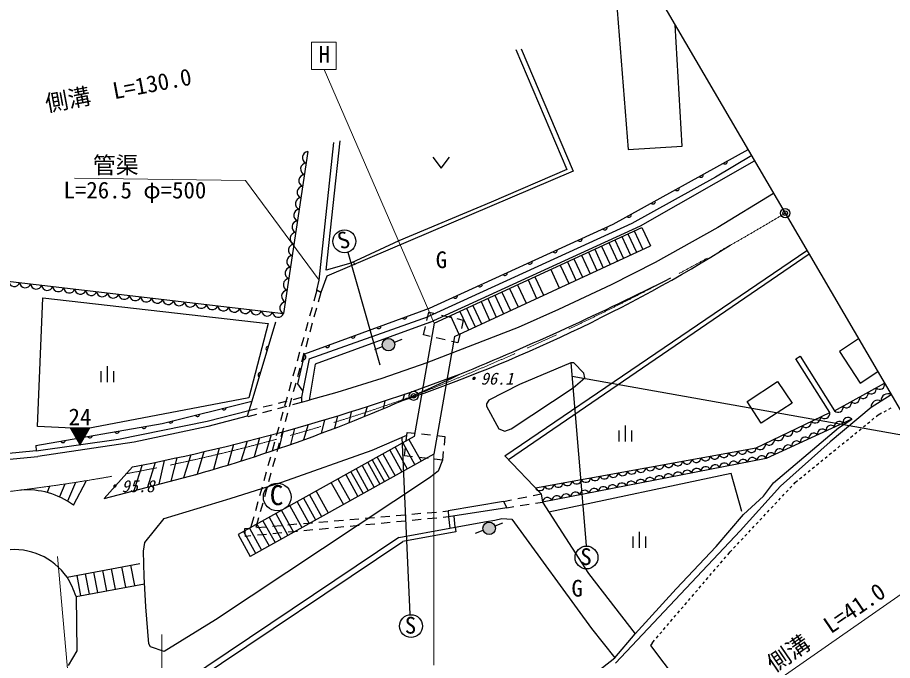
# Model space of a CAD drawing. Units: millimetres, scale not verified. Extents: x 40000 to 680000, y 20000 to 380000.
# Drawn here: x 429824 to 525520, y 243134 to 313488 of the extents above; entities that cross this region are included whole.
import ezdxf
from ezdxf.enums import TextEntityAlignment as Align

# ---------------------------------------------------------------- set-up
doc = ezdxf.new("R2010")
doc.units = ezdxf.units.MM
doc.header["$LTSCALE"] = 1000
doc.header["$PDMODE"] = 32
doc.header["$PDSIZE"] = 500
doc.linetypes.add('CHAIN', pattern=[18.5, 12, -1.5, 3.5, -1.5])
for name, color, linetype, lineweight in [('M-BGD', 7, 'Continuous', 25), ('M-BMK', 2, 'CHAIN', 13), ('M-BMK-SRVR', 3, 'Continuous', 25), ('M-STR-HTXT', 7, 'Continuous', 13), ('M-STR-STRC', 7, 'Continuous', 25)]:
    doc.layers.add(name, color=color, linetype=linetype, lineweight=lineweight)
doc.layers.add('M-OTRS', color=6, linetype='Continuous')
doc.styles.add('@ＭＳ ゴシック', font='')
doc.styles.add('ＭＳ ゴシック', font='')
doc.styles.get('@ＭＳ ゴシック').set_extended_font_data('@MS Gothic')
doc.styles.get('ＭＳ ゴシック').set_extended_font_data('MS Gothic')

msp = doc.modelspace()

# ---------------------------------------------------------------- hatches: boundary and pattern name
at = {"layer": 'M-BGD'}
for points in [[(471038, 277936, -0.41421), (470636, 277058, -0.41421), (469758, 277461, -1)], [(482045, 257834, -0.41421), (481643, 256956, -0.41421), (480765, 257359, -1)]]:
    msp.add_hatch(color=256, dxfattribs=at).paths.add_polyline_path(points)

# ---------------------------------------------------------------- linework, layer by layer
for p, q in [((495072, 318446), (496596, 299057)), ((502523, 299396), (501761, 312688)), ((484912, 310064), (490585, 296686)), ((484320, 309979), (489908, 296856)), ((462814, 284748), (464423, 299819)), ((463576, 285849), (465100, 299988)), ((461569, 298822), (458923, 281109)), ((496596, 299057), (502523, 299396)), ((475263, 298220), (476163, 297020)), ((476163, 297020), (477063, 298220)), ((510143, 298380), (506164, 296009)), ((490585, 296686), (463661, 285172)), ((489908, 296856), (481610, 293300)), ((512514, 294231), (506418, 290506)), ((481610, 293300), (471535, 289066)), ((475401, 280031), (498106, 290518)), ((497279, 290136), (498214, 288114)), ((498106, 290518), (499040, 288496)), ((506418, 290506), (499560, 286696)), ((471535, 289066), (466286, 286611)), ((495154, 289155), (496088, 287132)), ((495925, 289511), (496859, 287488)), ((496591, 289818), (497525, 287796)), ((477614, 278599), (499040, 288496)), ((492948, 288136), (493882, 286113)), ((493703, 288484), (494637, 286462)), ((494508, 288856), (495442, 286834)), ((465947, 287796), (469467, 275475)), ((483121, 265513), (516167, 287993)), ((516396, 287600), (483539, 265077)), ((490679, 287088), (491613, 285065)), ((491521, 287477), (492455, 285454)), ((492254, 287815), (493188, 285792)), ((466286, 286611), (463576, 285849)), ((466540, 286780), (466709, 286442)), ((489184, 286397), (490118, 284375)), ((489958, 286755), (490892, 284732)), ((499560, 286696), (494734, 284240)), ((488136, 285913), (489071, 283891)), ((462560, 283648), (462814, 284748)), ((463661, 285172), (462984, 283394)), ((484518, 284242), (485452, 282220)), ((485659, 284769), (486593, 282746)), ((486418, 285120), (487353, 283097)), ((494734, 284240), (488976, 281531)), ((462560, 283648), (462225, 282442)), ((462984, 283394), (462560, 283648)), ((462984, 283394), (462696, 282349)), ((482807, 283452), (483741, 281429)), ((483643, 283838), (484577, 281815)), ((431996, 268746), (432588, 282801)), ((432588, 282801), (457226, 280007)), ((480525, 282398), (481459, 280375)), ((481253, 282734), (482187, 280712)), ((482040, 283098), (482974, 281075)), ((462037, 281768), (461769, 280804)), ((462510, 281674), (462244, 280710)), ((478945, 281668), (479879, 279646)), ((479632, 281986), (480566, 279963)), ((488976, 281531), (484574, 279584)), ((461711, 276144), (474781, 280772)), ((474602, 280348), (474813, 281258)), ((474813, 281258), (475526, 281092)), ((476208, 280934), (477182, 280708)), ((477165, 280846), (478099, 278824)), ((477864, 280550), (478578, 280385)), ((478199, 281324), (479133, 279301)), ((458056, 280149), (455470, 271506)), ((461581, 280130), (461313, 279166)), ((462058, 280035), (461793, 279071)), ((474873, 280132), (462362, 275572)), ((475401, 280031), (473224, 267645)), ((474232, 278756), (474443, 279666)), ((484574, 279584), (474583, 275689)), ((478578, 280385), (478367, 279474)), ((461126, 278492), (460857, 277529)), ((474946, 278590), (474232, 278756)), ((477614, 278599), (475348, 265705)), ((478209, 278793), (477998, 277882)), ((461607, 278396), (461342, 277432)), ((471039, 277975), (471896, 278293)), ((476602, 278206), (475628, 278432)), ((477998, 277882), (477284, 278048)), ((521810, 278332), (519710, 276959)), ((460670, 276854), (460402, 275891)), ((461156, 276757), (460890, 275793)), ((468890, 277176), (469746, 277495)), ((519710, 276959), (521996, 273488)), ((461711, 276144), (460895, 271931)), ((474583, 275689), (469672, 273996)), ((490331, 275689), (484743, 273318)), ((490331, 275689), (492024, 255708)), ((490670, 275689), (490331, 275689)), ((491770, 274588), (490670, 275689)), ((460214, 275216), (459946, 274253)), ((460704, 275118), (460439, 274154)), ((462362, 275572), (461722, 271628)), ((521996, 273488), (523898, 274756)), ((469672, 273996), (464762, 272472)), ((490585, 272980), (491855, 274080)), ((491855, 274080), (491770, 274588)), ((459758, 273579), (459490, 272615)), ((460253, 273479), (459987, 272515)), ((461034, 272650), (460475, 273392)), ((484743, 273318), (481356, 271625)), ((483812, 268492), (490585, 272980)), ((509635, 271456), (512937, 273657)), ((512937, 273657), (514546, 271286)), ((519185, 270452), (524648, 273473)), ((459303, 271941), (459034, 270978)), ((459801, 271840), (459536, 270876)), ((460006, 271708), (460895, 271931)), ((464762, 272472), (461722, 271628)), ((472147, 272272), (471940, 271584)), ((525380, 272220), (523182, 270820)), ((456709, 270879), (457679, 271123)), ((458307, 270713), (459273, 270972)), ((458358, 271293), (459327, 271537)), ((459949, 271153), (460871, 271400)), ((469980, 271540), (469811, 270673)), ((481356, 271625), (481102, 271202)), ((481102, 271202), (481102, 270948)), ((481102, 270948), (482457, 268492)), ((511159, 269085), (509635, 271456)), ((514546, 271286), (511159, 269085)), ((523182, 270820), (518694, 267053)), ((455067, 269845), (455989, 270092)), ((455141, 270485), (456030, 270709)), ((456665, 270273), (457631, 270532)), ((458847, 270303), (458579, 269340)), ((459350, 270201), (459084, 269237)), ((464820, 269896), (464496, 268538)), ((523728, 269824), (523967, 270019)), ((523967, 270019), (524332, 270217)), ((524596, 270360), (524860, 270502)), ((525124, 270645), (525388, 270788)), ((461612, 268943), (461092, 267272)), ((463410, 269470), (463038, 267986)), ((519626, 268577), (521058, 269539)), ((522798, 269067), (523030, 269256)), ((523263, 269445), (523496, 269635)), ((437330, 268492), (431996, 268746)), ((458391, 268665), (458123, 267702)), ((458858, 268168), (458406, 266327)), ((458898, 268562), (458633, 267598)), ((460114, 268517), (459674, 266767)), ((472327, 267152), (472429, 268097)), ((472429, 268097), (473307, 268002)), ((482457, 268492), (483134, 268238)), ((483134, 268238), (483812, 268492)), ((495616, 267081), (495616, 268306)), ((496316, 267081), (496316, 268831)), ((497016, 267081), (497016, 268306)), ((512514, 262566), (519626, 268577)), ((521402, 267930), (521635, 268119)), ((521867, 268309), (522100, 268498)), ((522333, 268688), (522565, 268877)), ((473224, 267645), (453947, 256916)), ((454956, 267135), (454244, 264957)), ((456292, 267480), (455692, 265421)), ((457573, 267819), (456983, 265846)), ((457935, 267028), (457667, 266064)), ((471874, 267561), (472720, 248172)), ((472640, 267320), (473967, 264936)), ((474003, 267927), (474997, 267821)), ((475693, 267746), (476571, 267651)), ((476571, 267651), (476469, 266707)), ((518694, 267053), (513276, 262227)), ((520472, 267172), (520704, 267361)), ((520937, 267551), (521170, 267740)), ((451876, 266373), (451254, 264041)), ((453445, 266755), (452823, 264515)), ((458447, 266923), (458181, 265959)), ((470538, 266150), (471864, 263766)), ((471122, 266475), (472449, 264091)), ((471965, 266944), (473292, 264560)), ((472151, 265511), (472253, 266456)), ((519076, 266035), (519309, 266225)), ((519541, 266414), (519774, 266604)), ((520007, 266793), (520239, 266982)), ((447267, 265321), (446580, 262759)), ((448773, 265654), (447977, 263125)), ((475348, 265705), (455273, 254532)), ((457479, 265390), (457211, 264426)), ((457996, 265284), (457730, 264320)), ((468624, 265085), (469951, 262701)), ((469169, 265388), (470496, 263004)), ((469795, 265736), (471122, 263353)), ((473029, 265417), (472151, 265511)), ((474719, 265235), (473725, 265342)), ((476293, 265066), (475415, 265160)), ((476395, 266011), (476293, 265066)), ((517680, 264898), (517913, 265088)), ((518146, 265277), (518378, 265467)), ((518611, 265656), (518843, 265846)), ((443447, 264528), (442536, 261699)), ((444864, 264814), (444029, 262090)), ((445873, 265024), (445273, 262416)), ((467503, 264461), (468830, 262077)), ((468123, 264806), (469450, 262422)), ((516750, 264141), (516983, 264330)), ((517215, 264520), (517448, 264709)), ((457024, 263752), (456756, 262789)), ((457544, 263645), (457279, 262681)), ((465723, 263470), (467049, 261086)), ((466287, 263784), (467614, 261400)), ((466845, 264094), (468171, 261711)), ((507857, 263582), (487945, 259381)), ((509042, 259433), (507857, 263582)), ((515354, 263004), (515587, 263193)), ((515820, 263383), (516052, 263572)), ((516285, 263762), (516517, 263951)), ((434999, 262444), (434415, 261035)), ((436184, 262625), (435299, 260572)), ((435946, 260145), (437373, 262815)), ((453078, 260872), (458750, 262650)), ((464139, 262589), (465466, 260205)), ((464870, 262996), (466197, 260612)), ((513276, 262227), (508873, 257316)), ((511413, 261126), (512514, 262566)), ((514304, 262002), (514509, 262221)), ((514714, 262440), (514883, 262620)), ((514883, 262620), (515122, 262814)), ((433336, 262201), (433056, 261517)), ((456568, 262114), (456300, 261151)), ((457093, 262006), (456827, 261042)), ((461760, 261265), (463087, 258881)), ((462486, 261669), (463813, 259285)), ((486203, 261188), (487088, 261371)), ((513483, 261127), (513688, 261345)), ((513893, 261564), (514098, 261783)), ((445881, 258671), (453078, 260872)), ((456112, 260477), (455844, 259513)), ((456641, 260367), (456376, 259403)), ((460401, 260508), (461727, 258124)), ((461095, 260894), (462422, 258511)), ((482967, 260518), (476935, 259495)), ((482967, 260518), (483852, 260702)), ((484538, 260843), (485517, 261046)), ((486488, 260342), (487248, 260462)), ((509212, 259094), (511413, 261126)), ((512662, 260251), (512867, 260470)), ((513073, 260689), (513278, 260908)), ((458691, 259556), (460018, 257173)), ((459592, 260058), (460919, 257674)), ((474636, 259297), (475632, 259382)), ((476330, 259443), (476935, 259495)), ((476935, 259495), (476971, 258843)), ((483357, 259848), (484117, 259968)), ((484809, 260077), (485796, 260233)), ((511841, 259376), (512047, 259595)), ((512252, 259813), (512457, 260032)), ((443764, 256046), (445881, 258671)), ((455656, 258839), (455321, 257633)), ((456190, 258728), (455902, 257683)), ((456662, 258427), (457989, 256043)), ((457335, 258802), (458662, 256418)), ((458061, 259206), (459388, 256822)), ((464474, 258421), (465470, 258507)), ((466167, 258567), (467164, 258653)), ((467861, 258713), (468858, 258799)), ((469555, 258859), (470551, 258945)), ((471249, 259005), (472245, 259091)), ((472283, 258393), (471288, 258298)), ((472942, 259151), (473939, 259237)), ((473975, 258556), (472980, 258460)), ((475667, 258718), (474672, 258623)), ((476971, 258843), (476364, 258785)), ((481102, 258332), (482034, 258502)), ((482034, 258502), (482796, 258671)), ((482796, 258671), (483896, 258586)), ((483896, 258586), (492617, 246648)), ((506248, 255623), (509212, 259094)), ((511021, 258500), (511226, 258719)), ((511431, 258938), (511636, 259157)), ((454702, 257580), (455308, 257632)), ((454754, 256710), (454702, 257580)), ((455181, 257603), (456508, 255219)), ((456005, 257692), (457001, 257778)), ((456017, 258068), (457344, 255684)), ((457699, 257838), (458695, 257924)), ((459393, 257984), (460389, 258070)), ((461086, 258130), (462083, 258215)), ((462780, 258275), (463776, 258361)), ((463822, 257581), (462826, 257485)), ((465514, 257743), (464519, 257648)), ((467206, 257906), (466211, 257810)), ((468899, 258068), (467903, 257973)), ((470591, 258231), (469595, 258135)), ((471538, 256609), (477093, 257609)), ((477693, 257718), (481102, 258332)), ((482047, 257873), (482903, 258192)), ((510200, 257625), (510405, 257844)), ((510610, 258062), (510816, 258281)), ((471538, 256609), (432414, 230336)), ((453947, 256916), (455273, 254532)), ((454543, 257248), (455870, 254864)), ((455361, 256769), (454754, 256710)), ((457053, 256931), (456058, 256836)), ((458745, 257094), (457750, 256998)), ((460437, 257256), (459442, 257161)), ((462130, 257419), (461134, 257323)), ((479897, 257075), (480753, 257393)), ((508873, 257316), (495242, 242838)), ((497156, 255470), (497156, 256695)), ((497856, 255470), (497856, 257220)), ((498556, 255470), (498556, 256695)), ((508969, 256312), (509174, 256530)), ((509379, 256749), (509584, 256968)), ((509790, 257187), (509995, 257406)), ((432976, 230037), (471975, 256156)), ((443595, 255115), (443764, 256046)), ((501846, 250966), (506248, 255623)), ((508148, 255436), (508353, 255655)), ((508559, 255874), (508764, 256093)), ((443680, 252321), (443595, 255115)), ((507496, 254711), (507774, 255037)), ((507774, 255037), (507943, 255217)), ((435239, 252254), (443187, 253754)), ((506715, 253800), (506910, 254028)), ((507105, 254256), (507300, 254484)), ((438144, 252802), (438567, 250561)), ((439128, 252988), (439551, 250747)), ((440065, 253165), (440488, 250924)), ((441216, 253382), (441639, 251141)), ((442186, 253565), (442609, 251324)), ((492278, 252660), (497358, 246056)), ((505545, 252432), (505740, 252660)), ((505935, 252888), (506130, 253116)), ((506325, 253344), (506520, 253572)), ((436297, 252453), (436720, 250212)), ((437226, 252629), (437649, 250388)), ((443849, 249019), (443680, 252321)), ((504765, 251520), (504960, 251748)), ((505155, 251976), (505350, 252204)), ((436229, 250120), (443720, 251534)), ((497358, 246056), (501846, 250966)), ((503985, 250608), (504180, 250836)), ((504375, 251064), (504570, 251292)), ((436229, 250120), (436314, 244193)), ((503205, 249696), (503400, 249924)), ((503595, 250152), (503790, 250380)), ((444188, 244955), (443849, 249019)), ((502425, 248785), (502620, 249013)), ((502815, 249240), (503010, 249468)), ((501645, 247873), (501840, 248101)), ((502035, 248329), (502230, 248557)), ((451469, 247580), (445881, 244108)), ((500865, 246961), (501060, 247189)), ((501255, 247417), (501450, 247645)), ((492617, 246648), (495157, 243431)), ((495157, 243431), (497358, 246056)), ((500085, 246049), (500280, 246277)), ((500475, 246505), (500670, 246733)), ((499221, 245040), (499052, 244786)), ((499221, 245040), (499499, 245365)), ((499695, 245593), (499890, 245821)), ((436314, 244193), (435382, 242584)), ((444357, 244616), (444188, 244955)), ((445881, 244108), (444357, 244616)), ((499052, 244786), (502777, 239875)), ((486860, 236996), (495157, 243431))]:
    msp.add_line(p, q, dxfattribs=at)
at = {"layer": 'M-BGD', "lineweight": 13}
for p, q in [((461975, 310789), (464674, 310789)), ((461975, 307808), (461975, 310789)), ((464674, 310789), (464674, 307808)), ((464674, 307808), (461975, 307808)), ((475401, 280031), (463348, 307808))]:
    msp.add_line(p, q, dxfattribs=at)
at = {"layer": 'M-BGD'}
for points in [[(460475, 273392), (461254, 276682), (474875, 281689), (494985, 290859), (509720, 299057)], [(474873, 280132), (497964, 290707), (510445, 297789)], [(506164, 296009), (496996, 290932), (474781, 280772)], [(349518, 281295), (356829, 287211), (359396, 289186), (369625, 290963), (378354, 290529), (458923, 281109)], [(457226, 280007), (455122, 271861), (437330, 268492)], [(518659, 270264), (514931, 276148), (515415, 276429), (519185, 270452)], [(460895, 271931), (460871, 271400), (461722, 271628)], [(431842, 266651), (445645, 269083), (455470, 271506)], [(455470, 271506), (454937, 269853), (450645, 268739), (442591, 267022), (432041, 265437)], [(468090, 270921), (468044, 270796), (467747, 269821)], [(431882, 266066), (440874, 267351), (450554, 269324), (455141, 270485)], [(466406, 270386), (466314, 270357), (466051, 269142)], [(486462, 262025), (510616, 266392), (518659, 270264)], [(521058, 269539), (511702, 265238), (487248, 260462)], [(458750, 262650), (468600, 266135), (472396, 267788)], [(431842, 266651), (431882, 266066), (425470, 265450), (425453, 266269)], [(411086, 264622), (425837, 264886), (432041, 265437)], [(450208, 265980), (449487, 263521), (449489, 263527)], [(483121, 265513), (487088, 261371), (487248, 260462), (492278, 252660)], [(442413, 264325), (439286, 260848), (449487, 263521)], [(476293, 265066), (475832, 263843), (474873, 263117), (451469, 247580)], [(482967, 260518), (483357, 259848), (476971, 258843)], [(476971, 258843), (477093, 257609), (477693, 257718), (477591, 258941)], [(477693, 257718), (477764, 257211), (471975, 256156)]]:
    msp.add_lwpolyline(points, dxfattribs=at)
for centre, radius in [((465578, 288996), 1250), ((470398, 277698), 683), ((458228, 261020), 1516), ((481405, 257597), 683), ((492055, 254403), 1250), ((472860, 246899), 1250)]:
    msp.add_circle(centre, radius, dxfattribs=at)
for centre, radius, start, end in [((461632, 298166), 659, 95.47515, 247.53204), ((507196, 297717), 256, 221.7711, 16.41033), ((461443, 296901), 659, 95.47515, 247.53204), ((461254, 295636), 659, 95.47515, 247.53204), ((504574, 296259), 256, 221.7711, 16.41033), ((461065, 294371), 659, 95.47515, 247.53204), ((501953, 294800), 256, 221.7711, 16.41033), ((460876, 293105), 659, 95.47515, 247.53204), ((499331, 293341), 256, 221.7711, 16.41033), ((460687, 291840), 659, 95.47515, 247.53204), ((496710, 291883), 256, 221.7711, 16.41033), ((460498, 290575), 659, 95.47515, 247.53204), ((460309, 289310), 659, 95.47515, 247.53204), ((494056, 290497), 256, 217.19213, 11.83136), ((491327, 289253), 256, 217.19213, 11.83136), ((460120, 288044), 659, 95.47515, 247.53204), ((415901, 436133), 173830, 288.8066, 301.90885), ((488597, 288008), 256, 217.19213, 11.83136), ((459931, 286779), 659, 95.47515, 247.53204), ((459742, 285514), 659, 95.47515, 247.53204), ((485867, 286763), 256, 217.19213, 11.83136), ((483138, 285519), 256, 217.19213, 11.83136), ((429475, 284669), 616, 184.22145, 342.44199), ((430677, 284529), 616, 184.22145, 342.44199), ((431880, 284388), 616, 184.22145, 342.44199), ((459553, 284249), 659, 95.47515, 247.53204), ((353576, 577692), 327849, 292.34189, 296.77813), ((480408, 284274), 256, 217.19213, 11.83136), ((433082, 284247), 616, 184.22145, 342.44199), ((434285, 284107), 616, 184.22145, 342.44199), ((435487, 283966), 616, 184.22145, 342.44199), ((436690, 283826), 616, 184.22145, 342.44199), ((437893, 283685), 616, 184.22145, 342.44199), ((439095, 283544), 616, 184.22145, 342.44199), ((440298, 283404), 616, 184.22145, 342.44199), ((459364, 282983), 659, 95.47515, 247.53204), ((441500, 283263), 616, 184.22145, 342.44199), ((442703, 283123), 616, 184.22145, 342.44199), ((443905, 282982), 616, 184.22145, 342.44199), ((445108, 282841), 616, 184.22145, 342.44199), ((446310, 282701), 616, 184.22145, 342.44199), ((447513, 282560), 616, 184.22145, 342.44199), ((448715, 282420), 616, 184.22145, 342.44199), ((459175, 281718), 659, 95.47515, 247.53204), ((477678, 283029), 256, 217.19213, 11.83136), ((449918, 282279), 616, 184.22145, 342.44199), ((451120, 282138), 616, 184.22145, 342.44199), ((452323, 281998), 616, 184.22145, 342.44199), ((453525, 281857), 616, 184.22145, 342.44199), ((454728, 281717), 616, 184.22145, 342.44199), ((455930, 281576), 616, 184.22145, 342.44199), ((457133, 281436), 616, 184.22145, 342.44199), ((458336, 281295), 616, 184.22145, 342.44199), ((472140, 280744), 256, 212.86332, 7.50255), ((469324, 279709), 256, 212.86332, 7.50255), ((466508, 278674), 256, 212.86332, 7.50255), ((463693, 277639), 256, 212.86332, 7.50255), ((457250, 277259), 256, 86.02101, 240.66025), ((461111, 276325), 256, 269.3651, 64.00434), ((400624, 480269), 219950, 280.95226, 290.65285), ((399892, 437037), 180459, 285.87033, 295.71828), ((456390, 274385), 256, 86.02101, 240.66025), ((523215, 272839), 538, 223.83322, 14.06587), ((524125, 273342), 538, 223.83322, 14.06587), ((521394, 271832), 538, 223.83322, 14.06587), ((522305, 272335), 538, 223.83322, 14.06587), ((525008, 271591), 730, 59.38005, 185.57956), ((519573, 270824), 538, 223.83322, 14.06587), ((520484, 271328), 538, 223.83322, 14.06587), ((523909, 270891), 730, 59.38005, 185.57956), ((449500, 270092), 256, 206.53478, 1.17402), ((452413, 270810), 256, 206.53478, 1.17402), ((518074, 270193), 589, 224.42606, 6.99072), ((446587, 269373), 256, 206.53478, 1.17402), ((516063, 269225), 589, 224.42606, 6.99072), ((517069, 269709), 589, 224.42606, 6.99072), ((519709, 268774), 531, 38.99723, 190.37568), ((520645, 269205), 531, 38.99723, 190.37568), ((440696, 268268), 256, 202.67323, 357.31246), ((443650, 268789), 256, 202.67323, 357.31246), ((514053, 268257), 589, 224.42606, 6.99072), ((515058, 268741), 589, 224.42606, 6.99072), ((516902, 267484), 531, 38.99723, 190.37568), ((517838, 267914), 531, 38.99723, 190.37568), ((518773, 268344), 531, 38.99723, 190.37568), ((434787, 267227), 256, 202.67323, 357.31246), ((437741, 267747), 256, 202.67323, 357.31246), ((512042, 267289), 589, 224.42606, 6.99072), ((513048, 267773), 589, 224.42606, 6.99072), ((515031, 266624), 531, 38.99723, 190.37568), ((515967, 267054), 531, 38.99723, 190.37568), ((509084, 266244), 527, 204.18497, 356.31586), ((510090, 266426), 527, 204.18497, 356.31586), ((511037, 266805), 589, 224.42606, 6.99072), ((513160, 265764), 531, 38.99723, 190.37568), ((514095, 266194), 531, 38.99723, 190.37568), ((503046, 265152), 527, 204.18497, 356.31586), ((504052, 265334), 527, 204.18497, 356.31586), ((505058, 265516), 527, 204.18497, 356.31586), ((506065, 265698), 527, 204.18497, 356.31586), ((507071, 265880), 527, 204.18497, 356.31586), ((508078, 266062), 527, 204.18497, 356.31586), ((509181, 264607), 537, 25.81672, 176.28767), ((510200, 264806), 537, 25.81672, 176.28767), ((511218, 265005), 537, 25.81672, 176.28767), ((512224, 265334), 531, 38.99723, 190.37568), ((498013, 264242), 527, 204.18497, 356.31586), ((499020, 264424), 527, 204.18497, 356.31586), ((500026, 264606), 527, 204.18497, 356.31586), ((501033, 264788), 527, 204.18497, 356.31586), ((502039, 264970), 527, 204.18497, 356.31586), ((504086, 263611), 537, 25.81672, 176.28767), ((505105, 263810), 537, 25.81672, 176.28767), ((506124, 264009), 537, 25.81672, 176.28767), ((507143, 264209), 537, 25.81672, 176.28767), ((508162, 264408), 537, 25.81672, 176.28767), ((492981, 263332), 527, 204.18497, 356.31586), ((493988, 263514), 527, 204.18497, 356.31586), ((494994, 263696), 527, 204.18497, 356.31586), ((496001, 263878), 527, 204.18497, 356.31586), ((497007, 264060), 527, 204.18497, 356.31586), ((500011, 262815), 537, 25.81672, 176.28767), ((501029, 263014), 537, 25.81672, 176.28767), ((502048, 263213), 537, 25.81672, 176.28767), ((503067, 263412), 537, 25.81672, 176.28767), ((486943, 262240), 527, 204.18497, 356.31586), ((487949, 262422), 527, 204.18497, 356.31586), ((488956, 262604), 527, 204.18497, 356.31586), ((489962, 262786), 527, 204.18497, 356.31586), ((490968, 262968), 527, 204.18497, 356.31586), ((491975, 263150), 527, 204.18497, 356.31586), ((494916, 261820), 537, 25.81672, 176.28767), ((495935, 262019), 537, 25.81672, 176.28767), ((496954, 262218), 537, 25.81672, 176.28767), ((497973, 262417), 537, 25.81672, 176.28767), ((498992, 262616), 537, 25.81672, 176.28767), ((430839, 253119), 8686, 53.99496, 94.36007), ((489822, 260825), 537, 25.81672, 176.28767), ((490840, 261024), 537, 25.81672, 176.28767), ((491859, 261223), 537, 25.81672, 176.28767), ((492878, 261422), 537, 25.81672, 176.28767), ((493897, 261621), 537, 25.81672, 176.28767), ((487784, 260427), 537, 25.81672, 176.28767), ((488803, 260626), 537, 25.81672, 176.28767), ((429490, 248276), 6991, 34.67992, 97.93828), ((426655, 246973), 10078, 18.19371, 31.59837)]:
    msp.add_arc(centre, radius, start, end, dxfattribs=at)
at = {"layer": 'M-BMK'}
for centre, radius, start, end in [((376560, 519845), 265908, 291.29871, 301.06736), ((405367, 459711), 199480, 276.59309, 289.86333)]:
    msp.add_arc(centre, radius, start, end, dxfattribs=at)
at = {"layer": 'M-BMK-SRVR'}
for p, q in [((494818, 324542), (513780, 292078)), ((513780, 292078), (535958, 254109))]:
    msp.add_line(p, q, dxfattribs=at)
for centre in [(513780, 292078), (473146, 272098)]:
    msp.add_circle(centre, 500, dxfattribs=at)
for p in [(513780, 292078), (473146, 272098)]:
    msp.add_point(p, dxfattribs=at)
at = {"layer": 'M-OTRS'}
msp.add_point((513780, 292078), dxfattribs=at)
at = {"layer": 'M-STR-HTXT'}
for p, q in [((436049, 295895), (454771, 295670)), ((454771, 295670), (462814, 284748)), ((534739, 256196), (504470, 235049)), ((434197, 254522), (436568, 228022))]:
    msp.add_line(p, q, dxfattribs=at)
at = {"layer": 'M-STR-STRC'}
for p, q in [((438973, 273583), (438973, 274808)), ((439673, 273583), (439673, 275333)), ((440373, 273583), (440373, 274808)), ((490500, 274250), (545618, 264428))]:
    msp.add_line(p, q, dxfattribs=at)
at = {"layer": 'M-STR-STRC', "lineweight": 13}
for p, q in [((475348, 265705), (475348, 242612)), ((445624, 245966), (445624, 225685))]:
    msp.add_line(p, q, dxfattribs=at)

# ---------------------------------------------------------------- texts
at = {"layer": 'M-BGD'}
for s, height, style, p in [('H', 1833, 'ＭＳ ゴシック', (462764, 307986)), ('G', 1833, 'ＭＳ ゴシック', (475558, 285514)), ('24', 1833, 'ＭＳ ゴシック', (435410, 268325)), ('▼', 1833, 'ＭＳ ゴシック', (435410, 266229)), ('C', 2199, '@ＭＳ ゴシック', (457409, 259472)), ('S', 1833, 'ＭＳ ゴシック', (491376, 253030)), ('G', 1833, 'ＭＳ ゴシック', (490407, 249576)), ('S', 1833, 'ＭＳ ゴシック', (472182, 245526))]:
    msp.add_text(s, height=height, dxfattribs=dict(at, style=style)).set_placement(p, align=Align.BOTTOM_LEFT)
at = {"layer": 'M-BGD', "style": 'ＭＳ ゴシック'}
msp.add_text('S', height=1833, rotation=16.76, dxfattribs=at).set_placement((465304, 287556), align=Align.BOTTOM_LEFT)
at = {"layer": 'M-BGD', "style": 'ＭＳ ゴシック', "oblique": 15}
for s, p in [('・96.1', (478673, 272922)), ('・95.8', (439396, 261154))]:
    msp.add_text(s, height=1320, dxfattribs=at).set_placement(p, align=Align.BOTTOM_LEFT)
at = {"layer": 'M-STR-HTXT', "style": 'ＭＳ ゴシック'}
for s, rotation, p in [('側溝\u3000L=130.0', 10.677, (433150, 302607)), ('側溝\u3000L=41.0', 34.353, (512890, 241315))]:
    msp.add_text(s, height=1833, rotation=rotation, dxfattribs=at).set_placement(p, align=Align.BOTTOM_LEFT)
for s, p in [('管渠', (438070, 295871)), ('L=26.5 φ=500', (434860, 293138))]:
    msp.add_text(s, height=1833, dxfattribs=at).set_placement(p, align=Align.BOTTOM_LEFT)

doc.saveas('drawing.dxf')
